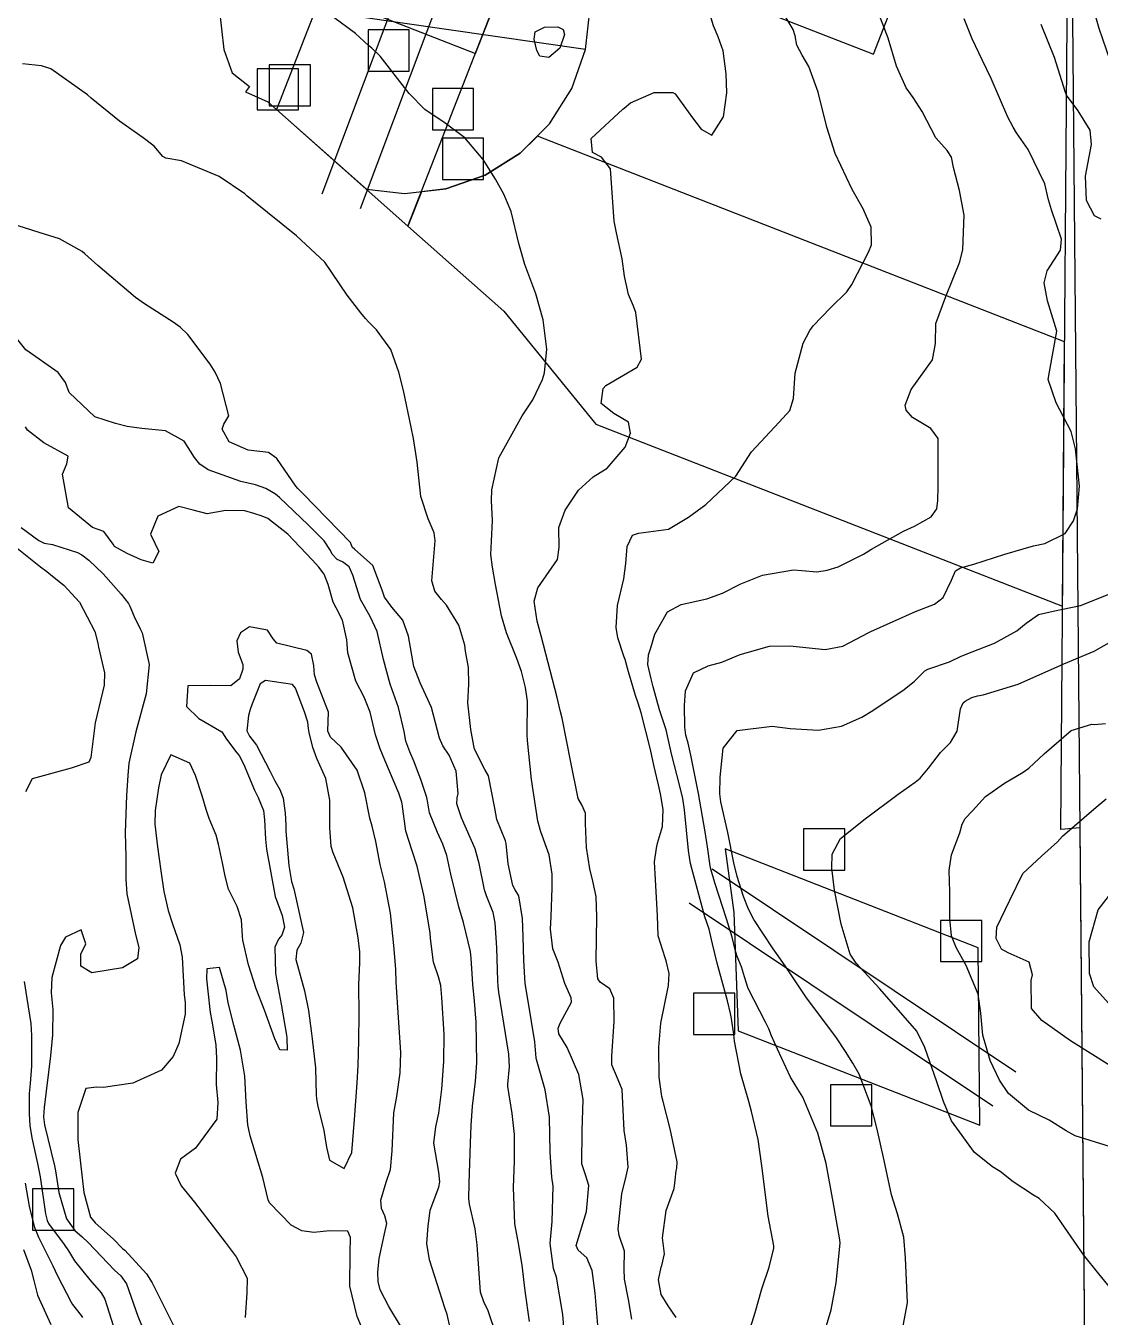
# Model space of a CAD drawing. Header units: feet. Extents: x 1313709 to 1317500, y 405869 to 411659.
# Drawn here: x 1316112.4 to 1316373.1, y 408801.3 to 409114.9 of the extents above; entities that cross this region are included whole.
import ezdxf

# ---------------------------------------------------------------- set-up
doc = ezdxf.new("R2010")
doc.units = ezdxf.units.FT
for name, color, linetype in [('C-LOD', 30, 'CONTINUOUS'), ('C-MISC', 7, 'CONTINUOUS'), ('C-PROP', 6, 'CONTINUOUS'), ('C-PVMT', 8, 'CONTINUOUS'), ('C-TOPO-MAJR', 32, 'CONTINUOUS'), ('C-UTIL', 4, 'CONTINUOUS'), ('L-PLNT-TREE', 90, 'CONTINUOUS'), ('V-PROP-LINE', 7, 'CONTINUOUS')]:
    doc.layers.add(name, color=color, linetype=linetype)

msp = doc.modelspace()

# ---------------------------------------------------------------- linework, layer by layer
at = {"layer": 'C-LOD'}
msp.add_lwpolyline([(1316371.21, 408597.55), (1316368.27, 408920.14), (1316363.56, 408919.77), (1316365.74, 409198.63)], dxfattribs=at)
at = {"layer": 'C-MISC'}
msp.add_lwpolyline([(1316175.29, 409882.05), (1316147.13, 409840.8), (1316117.25, 409800.78), (1316085.69, 409762.07), (1315822.79, 409453.18), (1315751.45, 409369.35), (1315496.6, 409069.92), (1315725.53, 408876.04), (1315669.73, 408824.9), (1315611.32, 408771.35), (1315906.47, 408572.9), (1316371.21, 408597.55), (1316364.12, 409376.15), (1316363.66, 409392.25), (1316359.66, 409530.59), (1316358.43, 409573.13), (1316356.29, 409647.36), (1316354.08, 409723.75), (1316351.92, 409798.39), (1316349.7, 409875.22)], dxfattribs=at)
at = {"layer": 'C-PROP'}
for points in [[(1316237.52, 409149.21), (1316239.51, 409147.23), (1316244.87, 409138.7), (1316245.71, 409136.3), (1316318.07, 409108.05), (1316328.98, 409135.99), (1316245.14, 409168.72), (1316237.52, 409149.21)], [(1316205.13, 409066.25), (1316228.37, 409045.63), (1316250.73, 409018.19), (1316363.98, 408973.98), (1316364.48, 409038.19), (1316236.54, 409088.14), (1316232.38, 409083.99), (1316223.85, 409078.63), (1316214.34, 409075.3), (1316208.4, 409074.63), (1316205.13, 409066.25)]]:
    msp.add_lwpolyline(points, close=True, dxfattribs=at)
at = {"layer": 'C-PVMT'}
for points in [[(1316173.24, 409094.56), (1316205.13, 409066.25), (1316338.22, 409407.15), (1316335.26, 409509.56), (1316173.24, 409094.56)], [(1315960.68, 409210.03), (1315960.68, 409210.03), (1315986.33, 409215.13), (1316024.6, 409207.52), (1316047.29, 409192.36), (1316048.29, 409193.62), (1316092.88, 409158.42), (1316221.51, 409108.2), (1316236.06, 409145.46), (1315975.23, 409247.29), (1315960.68, 409210.03)], [(1316282.14, 408915.02), (1316284.23, 408899.56), (1316285.25, 408870.86), (1316343.93, 408847.95), (1316343.54, 408891.05), (1316282.14, 408915.02)]]:
    msp.add_lwpolyline(points, close=True, dxfattribs=at)
msp.add_lwpolyline([(1316159.32, 409119.17), (1316160.45, 409109.16), (1316162.43, 409103.52), (1316166.69, 409100.15), (1316165.69, 409098.89), (1316171.11, 409096.45), (1316195.03, 409075.22), (1316204.32, 409074.17), (1316214.34, 409075.3), (1316223.85, 409078.63), (1316232.38, 409083.99), (1316239.51, 409091.11), (1316244.87, 409099.65), (1316248.2, 409109.16), (1316249.32, 409119.17)], dxfattribs=at)
at = {"layer": 'C-TOPO-MAJR'}
for points in [[(1316251.4, 408797.45), (1316250.6, 408807.12), (1316249.8, 408812.65), (1316248.56, 408815.71), (1316246.47, 408817.6), (1316245.95, 408818.76), (1316248.48, 408826.96), (1316249.01, 408833.29), (1316248.26, 408835.61), (1316247.36, 408838.58), (1316247.42, 408846.54), (1316247.65, 408854.18), (1316246.57, 408860.26), (1316243.73, 408866.78), (1316241.76, 408870.09), (1316241.55, 408871.53), (1316242.04, 408872.72), (1316244.82, 408877.83), (1316244.75, 408878.89), (1316243.18, 408882.34), (1316241.58, 408887.54), (1316240.27, 408890.78), (1316239.73, 408895.54), (1316239.86, 408898.61), (1316240.11, 408905.58), (1316240.15, 408908.89), (1316239.36, 408913.56), (1316237.4, 408919.15), (1316236.65, 408921.76), (1316235.14, 408931.89), (1316234.12, 408941.34), (1316234.03, 408942.83), (1316234.11, 408950.9), (1316233.69, 408954.2), (1316232.66, 408958.12), (1316231.55, 408961.3), (1316229.06, 408967.51), (1316227.79, 408971.65), (1316226.39, 408979.26), (1316225.62, 408983.49), (1316225.21, 408986.52), (1316225.43, 408989.79), (1316225.65, 408994.82), (1316225.38, 408999.58), (1316225.45, 409002.2), (1316227.15, 409009.99), (1316232.85, 409020.19), (1316235.44, 409024.08), (1316237.76, 409029.06), (1316238.25, 409030.63), (1316238.86, 409036.43), (1316237.97, 409043.48), (1316236.15, 409049.84), (1316233.5, 409056.94), (1316232.01, 409062.04), (1316230.21, 409069.79), (1316228.41, 409073.99), (1316226.34, 409077.69), (1316223.4, 409082.45), (1316218.89, 409087.7), (1316214.17, 409091.29), (1316209.22, 409094.63), (1316205.46, 409098.51), (1316198.37, 409107.58), (1316196.35, 409109.5), (1316195.58, 409110.12), (1316192.41, 409113.01), (1316181.9, 409120.83)], [(1316375.53, 409106.49), (1316372.84, 409114.29), (1316370.99, 409120.74)], [(1316259.48, 408800.85), (1316258.64, 408805.61), (1316257.64, 408810.59), (1316257.6, 408813.06), (1316257.65, 408817.36), (1316256.42, 408821.14), (1316256.14, 408822.77), (1316257.05, 408831.26), (1316258.1, 408835.59), (1316258.56, 408837.78), (1316258.14, 408843.1), (1316257.6, 408846.68), (1316257.13, 408856.59), (1316256.12, 408858.95), (1316254.63, 408862.59), (1316254.62, 408864.72), (1316255.18, 408873.09), (1316255.12, 408878.8), (1316254.15, 408881.08), (1316251.79, 408882.67), (1316251.19, 408883.5), (1316250.81, 408887.88), (1316250.91, 408893.25), (1316250.97, 408898.53), (1316250.8, 408903.5), (1316249.97, 408907.21), (1316249.23, 408910.19), (1316248.43, 408915.34), (1316248.24, 408921.21), (1316248.2, 408923.71), (1316247.33, 408925.71), (1316246.46, 408927.24), (1316244.65, 408936.07), (1316242.53, 408946.82), (1316242.1, 408948.66), (1316241.35, 408951.84), (1316237.45, 408966.75), (1316236.49, 408970.33), (1316235.79, 408975.2), (1316236.64, 408978.45), (1316241.4, 408985.34), (1316241.82, 408988.19), (1316241.76, 408993.09), (1316243.3, 408997.33), (1316246.51, 409002.13), (1316250.11, 409005.38), (1316253.46, 409007.52), (1316257.8, 409012.62), (1316259.13, 409016.02), (1316258.61, 409018.66), (1316255.06, 409020.77), (1316252.02, 409023.17), (1316252.52, 409026.8), (1316253.17, 409027.56), (1316260.73, 409032.05), (1316261.8, 409033.98), (1316260.43, 409045.29), (1316259.89, 409046.86), (1316258.67, 409049.69), (1316257.65, 409054.11), (1316257.14, 409058.31), (1316255.72, 409064.67), (1316255.19, 409067.48), (1316254.27, 409080.22), (1316252.07, 409083.04), (1316249.9, 409084.13), (1316249.57, 409087.58), (1316257.31, 409094.65), (1316257.62, 409094.94), (1316259.1, 409096.23), (1316264.85, 409098.69), (1316269.38, 409098.69), (1316269.95, 409098.4), (1316274.19, 409092.56), (1316276.32, 409089.82), (1316278.85, 409088.33), (1316281.7, 409092.81), (1316282.54, 409098.64), (1316282.35, 409103.25), (1316281.61, 409108.85), (1316280.4, 409112.25), (1316279.26, 409114.9), (1316277.98, 409119.16)], [(1316270.25, 408801.27), (1316268.29, 408804.05), (1316266.61, 408806.84), (1316265.91, 408810.39), (1316266.54, 408813.46), (1316266.73, 408813.87), (1316267.35, 408816.71), (1316266.86, 408820.57), (1316267.83, 408827.26), (1316269.77, 408832.56), (1316269.96, 408834.62), (1316270.23, 408836.85), (1316270.39, 408837.54), (1316270.45, 408839.08), (1316268.73, 408847.05), (1316267.03, 408853.73), (1316266.73, 408854.95), (1316266.1, 408859.61), (1316266, 408866.88), (1316266.47, 408872.74), (1316268.37, 408881.88), (1316268.52, 408884.75), (1316267.78, 408887.88), (1316267.51, 408888.56), (1316265.82, 408893.92), (1316265.65, 408898.9), (1316265.1, 408909.01), (1316264.97, 408911.88), (1316265.43, 408915.25), (1316265.71, 408916.45), (1316266.93, 408920.49), (1316267.05, 408924.59), (1316266.45, 408928.42), (1316265.96, 408930.58), (1316264.79, 408935.34), (1316263.96, 408939.15), (1316261.74, 408948.08), (1316260.96, 408950.42), (1316260.33, 408952.31), (1316258.62, 408958.02), (1316257.8, 408961), (1316257.55, 408961.81), (1316256.09, 408966.26), (1316255.65, 408968.81), (1316256.01, 408974.14), (1316257.55, 408980.62), (1316257.99, 408984.36), (1316258.34, 408988.5), (1316259.66, 408991.26), (1316261.06, 408991.73), (1316268.32, 408992.66), (1316273.22, 408995.59), (1316277.38, 408998.7), (1316284.66, 409005.59), (1316288.46, 409011.49), (1316295.19, 409018.64), (1316297.81, 409021.53), (1316298.69, 409024.44), (1316299.12, 409030.53), (1316301.04, 409037.88), (1316302.63, 409040.91), (1316303.44, 409042.03), (1316307.64, 409046.39), (1316311.66, 409050.35), (1316312.85, 409052.13), (1316316.9, 409059.97), (1316317.61, 409061.75), (1316317.58, 409065.98), (1316315.6, 409070.49), (1316312.96, 409075.15), (1316308.81, 409083.94), (1316306.79, 409090.28), (1316304.64, 409098.82), (1316302.44, 409105.04), (1316300.8, 409107.78), (1316299.52, 409110.21), (1316299.11, 409112.46), (1316298.59, 409113.98), (1316296.16, 409118.1)], [(1316287.12, 408795.15), (1316289.4, 408802.43), (1316290.98, 408808.18), (1316292.82, 408813.48), (1316293.9, 408818.06), (1316293.88, 408818.66), (1316292.54, 408825.86), (1316291.02, 408838.06), (1316290.12, 408844.51), (1316288.52, 408851.26), (1316287.82, 408853.66), (1316285.94, 408860.39), (1316284.39, 408868.34), (1316284.18, 408869.93), (1316283.65, 408873.84), (1316283.39, 408875.09), (1316282.64, 408878.12), (1316280.44, 408886.41), (1316280.2, 408887.29), (1316279.07, 408891.95), (1316278.42, 408894.84), (1316278.19, 408895.55), (1316277.17, 408898.52), (1316273.72, 408911.51), (1316273.42, 408913.06), (1316273.24, 408914.62), (1316272.25, 408924.5), (1316271.83, 408927.27), (1316271.2, 408929.98), (1316269.09, 408938.12), (1316267.79, 408943.99), (1316267.01, 408946.42), (1316266.15, 408948.78), (1316264.62, 408954.43), (1316264.14, 408956.32), (1316263.38, 408959.84), (1316263.53, 408962.15), (1316264.1, 408963.86), (1316265.03, 408967.17), (1316268.14, 408972.62), (1316271.45, 408974.36), (1316277.69, 408975.8), (1316281.43, 408977.13), (1316285.95, 408979.38), (1316291.13, 408981.52), (1316298.67, 408982.8), (1316300.75, 408982.65), (1316304.37, 408982.35), (1316306.87, 408982.7), (1316309.55, 408983.5), (1316315.7, 408986.6), (1316317.66, 408987.82), (1316325.42, 408992.18), (1316326.29, 408992.63), (1316328.02, 408993.41), (1316332.1, 408995.71), (1316333.44, 408997.65), (1316333.72, 408999.65), (1316333.78, 409002.9), (1316333.78, 409014.67), (1316332.05, 409017.11), (1316327.61, 409019.81), (1316326.04, 409021.57), (1316325.79, 409022.8), (1316327.28, 409026.59), (1316332.4, 409033.78), (1316333.14, 409037.76), (1316333.27, 409042.61), (1316335.63, 409049.19), (1316339.05, 409057.56), (1316339.78, 409060.61), (1316340.1, 409068.92), (1316339.01, 409074.94), (1316337.55, 409080.54), (1316337.01, 409083.03), (1316335.97, 409084.64), (1316333.21, 409087.72), (1316329.89, 409094.07), (1316327.76, 409097.5), (1316326.06, 409099.88), (1316323.7, 409105.12), (1316321.66, 409111.9), (1316319.12, 409118.43)], [(1316305.57, 408795.47), (1316307.86, 408803.08), (1316309.02, 408809.63), (1316310.02, 408819.26), (1316309.97, 408820.08), (1316308.29, 408829.34), (1316306.62, 408838.67), (1316304.62, 408846.02), (1316300.97, 408854.76), (1316299.77, 408856.67), (1316297.96, 408859.62), (1316294.77, 408866.41), (1316293.39, 408869.61), (1316292.71, 408871.32), (1316291.9, 408873), (1316287.66, 408881.17), (1316286.78, 408883.94), (1316286.04, 408886.38), (1316285.03, 408888.93), (1316284.55, 408890.5), (1316283.77, 408893.63), (1316282.46, 408898.02), (1316280.6, 408903.78), (1316279.61, 408906.77), (1316278.57, 408910.46), (1316278.48, 408910.92), (1316277.83, 408915.56), (1316277.29, 408919.22), (1316275.6, 408928.48), (1316273.75, 408937.81), (1316273.11, 408940.71), (1316272.6, 408942.69), (1316272.28, 408944.56), (1316272.27, 408949.85), (1316272.5, 408953.39), (1316274.44, 408957.81), (1316277.98, 408959.51), (1316281.33, 408960.41), (1316285.74, 408962.22), (1316292.87, 408964.29), (1316297.81, 408964.38), (1316306.41, 408963.47), (1316310.67, 408964.24), (1316316.98, 408967.55), (1316317.49, 408967.83), (1316328.28, 408972.65), (1316332.87, 408974.48), (1316334.99, 408976.07), (1316337.04, 408980.32), (1316338.01, 408982.58), (1316339.25, 408983.31), (1316342.43, 408984.2), (1316349.96, 408986.64), (1316356.97, 408988.67), (1316359.71, 408989.24), (1316364.64, 408991.61), (1316366.68, 408994.67), (1316367.6, 408997.61), (1316368.12, 409003.16), (1316367.16, 409012.2), (1316366.06, 409016.37), (1316362.45, 409023.39), (1316360.53, 409028.99), (1316360.78, 409030.87), (1316362.62, 409040.76), (1316360.3, 409048.14), (1316359.56, 409052.52), (1316360.25, 409055.41), (1316363.45, 409060.43), (1316363.75, 409063.09), (1316361.33, 409070.23), (1316360.57, 409072.63), (1316359.65, 409076.58), (1316355.61, 409084.85), (1316352.84, 409088.95), (1316351.98, 409090.3), (1316350.74, 409092.69), (1316346.69, 409102.12), (1316344.51, 409106.65), (1316342.06, 409111.76), (1316340.14, 409116.6)], [(1316243.14, 409112.81), (1316241.96, 409109.46), (1316239.31, 409107.19), (1316237.1, 409107.55), (1316236.44, 409108.91), (1316235.79, 409111.71), (1316235.99, 409113.42), (1316238.25, 409114.6), (1316241.5, 409114.7), (1316242.77, 409114.02), (1316243.14, 409112.81)], [(1316373.35, 409067.96), (1316371.7, 409068.77), (1316369.78, 409072.49), (1316369.57, 409078.44), (1316371, 409086.06), (1316370.71, 409089.58), (1316367.75, 409094.25), (1316364.98, 409098.1), (1316364.73, 409098.7), (1316362.01, 409107.23), (1316358.8, 409115.27)], [(1316243.33, 408793.85), (1316242.68, 408801.96), (1316241.15, 408811.04), (1316240.46, 408813.13), (1316239.62, 408819.2), (1316240.11, 408824.52), (1316240.34, 408833.14), (1316240.07, 408835.32), (1316239.67, 408841.42), (1316239.5, 408849.88), (1316238.44, 408856.5), (1316236.35, 408863.91), (1316236.28, 408864.31), (1316235.93, 408868.18), (1316234.27, 408878.06), (1316233.61, 408882.38), (1316233.25, 408887.95), (1316233.11, 408893.65), (1316232.91, 408898.11), (1316232.01, 408903.63), (1316231.11, 408905.1), (1316230.61, 408906.12), (1316229.45, 408911.44), (1316228.95, 408916.34), (1316228.8, 408917.03), (1316226.72, 408922.19), (1316226.23, 408924.89), (1316224.65, 408932.76), (1316223.77, 408934.35), (1316221.28, 408939.29), (1316221.08, 408940.03), (1316220.37, 408944.03), (1316219.66, 408950.5), (1316219.9, 408955.03), (1316219.8, 408959.11), (1316219.06, 408963.09), (1316218.91, 408964.54), (1316217.49, 408969.36), (1316214.45, 408974.24), (1316213.26, 408975.64), (1316211.68, 408977.63), (1316210.95, 408980.17), (1316211.7, 408989.84), (1316211.48, 408991.8), (1316210.01, 408995.22), (1316208.29, 409000.62), (1316207.35, 409008.94), (1316206.46, 409014.72), (1316205.92, 409017.46), (1316204.03, 409026.39), (1316202.94, 409030.83), (1316201, 409036.27), (1316197.47, 409041.12), (1316195.57, 409043), (1316194.86, 409043.83), (1316193.7, 409045.21), (1316190.4, 409049.5), (1316184.99, 409057.49), (1316178.05, 409063.89), (1316171.05, 409069.58), (1316166.05, 409073.66), (1316165.53, 409074.08), (1316159.34, 409078.35), (1316150.14, 409082.11), (1316146.35, 409082.79), (1316145.68, 409083.2), (1316143.51, 409085.7), (1316140.89, 409087.72), (1316135.12, 409091.76), (1316128.23, 409097.37), (1316127.33, 409098.13), (1316118.46, 409104.46), (1316116.23, 409105.21), (1316111.56, 409105.72)], [(1316234.59, 408800.29), (1316233.54, 408807.69), (1316232.83, 408813.95), (1316231.85, 408819.7), (1316231.07, 408824.02), (1316230.76, 408832.84), (1316231, 408839.19), (1316230.95, 408845.69), (1316230.45, 408850.81), (1316229.39, 408857.37), (1316229.38, 408857.91), (1316229.74, 408862.15), (1316229.58, 408865.18), (1316227.15, 408880.25), (1316226.98, 408881.7), (1316226.92, 408883.03), (1316226.73, 408891), (1316226.33, 408897.09), (1316225.77, 408899.6), (1316224.19, 408903.63), (1316223.69, 408905.12), (1316222.43, 408911.46), (1316221.46, 408915.02), (1316218.09, 408922.58), (1316216.98, 408926.01), (1316217.09, 408927.47), (1316217.3, 408928.46), (1316216.86, 408933.91), (1316215.14, 408937.82), (1316213.57, 408940.1), (1316212.8, 408941.91), (1316210.88, 408949.35), (1316208.09, 408955.39), (1316206.56, 408959.3), (1316205.25, 408966.7), (1316203.85, 408970.56), (1316201.25, 408973.77), (1316199.47, 408976.14), (1316198.87, 408977.88), (1316196.64, 408983.89), (1316192.18, 408987.84), (1316191.63, 408988.22), (1316191.43, 408988.78), (1316191.15, 408989.45), (1316179.73, 409001.23), (1316178.42, 409002.52), (1316177.9, 409003.13), (1316173.32, 409009.81), (1316171.3, 409011.27), (1316166.33, 409011.86), (1316161.76, 409013.89), (1316160.07, 409016.94), (1316160.42, 409018.2), (1316161.67, 409020.23), (1316159.66, 409028.05), (1316158.31, 409030.79), (1316157.15, 409032.71), (1316151.68, 409039.94), (1316149.84, 409041.73), (1316148.14, 409042.93), (1316141.17, 409047.42), (1316139.04, 409048.95), (1316129.87, 409056.69), (1316126.69, 409059.52), (1316126.05, 409060.09), (1316120.58, 409063.22), (1316115.6, 409064.74), (1316108.72, 409066.89)], [(1316226.73, 408796.66), (1316224.62, 408802.84), (1316223.57, 408805.05), (1316222.76, 408807.4), (1316221.94, 408818.86), (1316221.4, 408822.76), (1316220.05, 408828.77), (1316219.93, 408830.12), (1316220.01, 408833.76), (1316220.32, 408843.59), (1316220.44, 408847.86), (1316220.82, 408852.56), (1316221.54, 408858.67), (1316221.87, 408863.09), (1316221.71, 408872.97), (1316221.27, 408878.09), (1316220.89, 408882.2), (1316220.59, 408886), (1316220.46, 408888.4), (1316220.28, 408890.14), (1316218.64, 408897.14), (1316217.49, 408900.94), (1316215.52, 408908.91), (1316214.58, 408913.42), (1316213.58, 408916.22), (1316212.29, 408919), (1316210.38, 408923.82), (1316209.95, 408926.26), (1316209.73, 408927.49), (1316208.23, 408931.87), (1316207.48, 408934.03), (1316206.64, 408936.22), (1316205.58, 408938.59), (1316204.62, 408941.23), (1316204.19, 408943.52), (1316202.82, 408949.41), (1316200.85, 408955.02), (1316199.18, 408961.05), (1316197.66, 408967.81), (1316195.96, 408971.47), (1316193.61, 408975.6), (1316191.72, 408981.49), (1316190.89, 408983.57), (1316189.21, 408984.74), (1316187.97, 408985.33), (1316186.72, 408986.64), (1316186.32, 408987.53), (1316184.76, 408989.81), (1316180.94, 408993.7), (1316173.94, 409000.34), (1316173, 409001.14), (1316170.65, 409002.59), (1316168.15, 409003.41), (1316164.55, 409004.24), (1316156.66, 409007.07), (1316154.58, 409008.5), (1316153.34, 409010.11), (1316150.8, 409014.04), (1316146.27, 409016.56), (1316140.52, 409017.15), (1316136.97, 409017.6), (1316134.17, 409018.32), (1316129.12, 409019.98), (1316122.9, 409025.86), (1316121.99, 409028.27), (1316120.2, 409030.73), (1316112.41, 409036.26), (1316109.19, 409040.28)], [(1316216.08, 408795.51), (1316214.64, 408801.99), (1316214.09, 408803.61), (1316210.33, 408815.27), (1316209.72, 408819.24), (1316210.05, 408823.48), (1316210.24, 408825.27), (1316210.53, 408827.35), (1316212.59, 408832.87), (1316212.88, 408834.23), (1316212.65, 408836.5), (1316211.38, 408843.55), (1316211.93, 408847.54), (1316212.64, 408850.86), (1316213.31, 408856.73), (1316213.84, 408863.38), (1316213.88, 408870.08), (1316213.37, 408878.93), (1316213.09, 408881.85), (1316212.56, 408883.95), (1316211.35, 408887.52), (1316210.57, 408893.32), (1316210.49, 408894.66), (1316208.99, 408903.83), (1316207.38, 408910.86), (1316206.12, 408914.58), (1316204.61, 408919.38), (1316203.76, 408926), (1316203.68, 408926.41), (1316203.18, 408927.87), (1316202.92, 408928.57), (1316199.52, 408936.59), (1316198.36, 408939.35), (1316197.28, 408942.76), (1316195.94, 408948.27), (1316194.48, 408951.9), (1316192.5, 408955.79), (1316190.56, 408962.69), (1316190.26, 408965.81), (1316189.25, 408970.55), (1316187.71, 408973.56), (1316187, 408974.98), (1316185.76, 408979.22), (1316184.8, 408981.78), (1316183.53, 408983.48), (1316181.92, 408985.2), (1316175.99, 408991.43), (1316171.15, 408995.25), (1316169.76, 408995.83), (1316167.74, 408996.48), (1316165.52, 408997.14), (1316160.94, 408997.23), (1316156.39, 408996.37), (1316153.04, 408997.29), (1316149.51, 408998.2), (1316144.46, 408995.84), (1316142.63, 408991.46), (1316143.72, 408989.3), (1316144.63, 408987.22), (1316143.24, 408984.44), (1316140.41, 408985.22), (1316137.01, 408986.78), (1316133.95, 408988.51), (1316133.59, 408989), (1316131.34, 408992.1), (1316128.57, 408993.05), (1316122.71, 408997.84), (1316121.27, 409006.04), (1316122.35, 409008.51), (1316122.65, 409010.43), (1316116.79, 409013.61), (1316112.77, 409016.74), (1316112.32, 409017.51)], [(1316102.54, 408994.19), (1316115.96, 408983.56), (1316117.47, 408982.37), (1316118.86, 408981.28), (1316121.63, 408979.08), (1316125.41, 408974.94), (1316129.11, 408967.83), (1316129.86, 408964.98), (1316130.06, 408963.99), (1316131.52, 408957.79), (1316131.42, 408954.81), (1316129.18, 408945.64), (1316128.14, 408937.2), (1316127.65, 408936.08), (1316123.38, 408934.67), (1316113.95, 408932.07), (1316112.34, 408928.91)], [(1316111.24, 408993.12), (1316115.53, 408989.9), (1316116.87, 408989.31), (1316118.9, 408988.93), (1316124.96, 408987.02), (1316126.02, 408986.47), (1316127.72, 408985.16), (1316131.2, 408981.84), (1316135.52, 408976.89), (1316137.28, 408974.6), (1316137.66, 408973.96), (1316138.71, 408971.44), (1316140.16, 408968.45), (1316140.65, 408967.49), (1316142.3, 408959.8), (1316141.56, 408952.68), (1316139.06, 408943.45), (1316137.42, 408935.89), (1316137.13, 408932.89), (1316136.79, 408928.04), (1316136.48, 408919.04), (1316136.65, 408913.09), (1316136.66, 408907.68), (1316136.91, 408904.12), (1316139.02, 408894.28), (1316139.79, 408891.09), (1316139.53, 408888.31), (1316135.83, 408886.14), (1316128.42, 408884.98), (1316125.73, 408886.56), (1316125.72, 408889.48), (1316126.97, 408891.96), (1316125.85, 408895.35), (1316122, 408893.64), (1316120.81, 408891.56), (1316118.67, 408883.85), (1316118.55, 408880.08), (1316118.95, 408876.04), (1316118.88, 408869.91), (1316118.72, 408868.19), (1316118.39, 408864.76), (1316116.82, 408852.25), (1316116.7, 408849.94), (1316116.94, 408848.05), (1316119.39, 408838.09), (1316119.63, 408836.88), (1316120.42, 408831.6), (1316122.28, 408825.24), (1316124.3, 408822.37), (1316126.08, 408820.82), (1316127.55, 408819.49), (1316133.94, 408812.72), (1316135.43, 408811.35), (1316136.85, 408809.39), (1316139.57, 408801.57), (1316141.21, 408797.58)], [(1316325.28, 408799.26), (1316326.33, 408804.78), (1316325.84, 408815.7), (1316325.43, 408820.77), (1316323.93, 408826.39), (1316322.51, 408831.07), (1316320.73, 408839.41), (1316318.92, 408847.31), (1316317.5, 408852.66), (1316314.64, 408860.32), (1316313.08, 408863), (1316311.31, 408865.84), (1316309.16, 408869.15), (1316301.68, 408879.11), (1316296.82, 408886.37), (1316295, 408889.08), (1316293.78, 408890.74), (1316289.06, 408897.88), (1316287.79, 408900.39), (1316286.52, 408903.47), (1316284.99, 408908.36), (1316284.25, 408911.65), (1316282.77, 408919.02), (1316281.07, 408926.5), (1316280.85, 408928.41), (1316280.88, 408932.49), (1316281.66, 408939.5), (1316285.01, 408943.77), (1316293.49, 408944.85), (1316297.9, 408944.28), (1316304.78, 408943.84), (1316310.35, 408944.82), (1316315.27, 408946.99), (1316317.94, 408948.61), (1316325.51, 408953.75), (1316328.09, 408955.78), (1316329.82, 408957.59), (1316330.59, 408958.31), (1316331.27, 408958.65), (1316336.53, 408960.49), (1316339.37, 408961.81), (1316342.04, 408962.92), (1316347.46, 408964.97), (1316352.91, 408968.03), (1316355.19, 408969.88), (1316358.11, 408971.92), (1316361.71, 408972.78), (1316368.33, 408974.17), (1316375.08, 408976.81)], [(1316172.4, 408966.01), (1316171.06, 408968.16), (1316166.65, 408968.98), (1316164.45, 408967.48), (1316163.6, 408965.55), (1316163.9, 408962.82), (1316165.04, 408959.85), (1316165.08, 408958.69), (1316164.23, 408956.3), (1316162.18, 408954.67), (1316157.24, 408954.68), (1316151.72, 408954.63), (1316151.36, 408949.58), (1316154.4, 408946.7), (1316159.96, 408943.47), (1316161.06, 408941.65), (1316163.6, 408938.38), (1316164.18, 408937.71), (1316165.18, 408935.66), (1316167.89, 408929.3), (1316168.8, 408927.54), (1316170.06, 408924.38), (1316170.34, 408922.06), (1316170.58, 408917.44), (1316170.81, 408914.97), (1316172.94, 408903.52), (1316174.61, 408898.83), (1316175.15, 408896.06), (1316174.51, 408894.08), (1316173.74, 408893.08), (1316172.81, 408891.16), (1316172.97, 408884.9), (1316173.19, 408883.39), (1316173.6, 408881.26), (1316174.39, 408877.3), (1316175.65, 408869.8), (1316175.76, 408869.16), (1316175.85, 408866.14), (1316174.05, 408866.27), (1316172.85, 408868.94), (1316170.3, 408875.91), (1316168.28, 408881.06), (1316166.4, 408886.88), (1316165.06, 408892.85), (1316164.97, 408893.81), (1316164.73, 408897.79), (1316163.66, 408901.07), (1316161.6, 408905.26), (1316160.73, 408908.38), (1316160.14, 408911.66), (1316159.15, 408916.16), (1316158.58, 408918.37), (1316156.86, 408922.42), (1316156.14, 408924.58), (1316155.21, 408927.93), (1316153.56, 408932.87), (1316152.18, 408935.85), (1316147.6, 408937.91), (1316145.21, 408933.06), (1316144.58, 408929.89), (1316143.76, 408924.35), (1316143.7, 408921.05), (1316144.35, 408915.5), (1316145.18, 408909.72), (1316145.91, 408904.69), (1316146.95, 408900.08), (1316147.98, 408896.85), (1316149.73, 408891.77), (1316150.36, 408888.75), (1316150.85, 408879.58), (1316151.02, 408877.74), (1316151.08, 408874.89), (1316149.51, 408867.81), (1316148.12, 408864.63), (1316145.29, 408861.28), (1316138.37, 408858.19), (1316133.95, 408857.53), (1316131.24, 408857.08), (1316129.55, 408857.16), (1316126.94, 408856.83), (1316125, 408851.06), (1316125.05, 408844.49), (1316125.65, 408838.7), (1316126.43, 408831.64), (1316128.1, 408825.58), (1316129.2, 408824.24), (1316133.64, 408820.28), (1316135.89, 408818.04), (1316136.39, 408817.56), (1316141.69, 408811.84), (1316143.08, 408809.63), (1316148.58, 408798.64)], [(1316203.54, 408798.84), (1316200.5, 408803.94), (1316198.38, 408807.93), (1316197.87, 408809.96), (1316197.83, 408812.25), (1316198.14, 408815.56), (1316199.46, 408821.54), (1316199.97, 408824.05), (1316199.5, 408825.94), (1316198.7, 408827.74), (1316198.52, 408829.7), (1316199.8, 408834.13), (1316200.93, 408837.17), (1316201.29, 408841.71), (1316201.69, 408850.93), (1316202.4, 408854.95), (1316203.25, 408860.62), (1316203.36, 408865.63), (1316202.84, 408874.07), (1316202.29, 408882.64), (1316202.15, 408885.84), (1316201.74, 408891.62), (1316200.86, 408899.46), (1316199.41, 408907.08), (1316198.39, 408911.28), (1316197.37, 408916.86), (1316196.46, 408920.57), (1316195.84, 408922.51), (1316194.7, 408928.67), (1316192.82, 408934.14), (1316188.94, 408939.75), (1316186.33, 408942.21), (1316185.65, 408943.6), (1316185.84, 408948.25), (1316183.04, 408955.49), (1316182.45, 408957.3), (1316182.28, 408959.56), (1316181.68, 408962.35), (1316180.55, 408963.25), (1316173.27, 408965.01), (1316172.4, 408966.01)], [(1316379.76, 408803.34), (1316372.81, 408811.82), (1316369.12, 408816.38), (1316362.15, 408826.55), (1316358.35, 408830.18), (1316356.94, 408830.98), (1316351.97, 408834.17), (1316348.84, 408836.69), (1316346.99, 408837.86), (1316342.59, 408841.29), (1316337, 408849.01), (1316335.08, 408853.69), (1316333.46, 408858.44), (1316330.59, 408866.83), (1316328.59, 408870.78), (1316319.63, 408881.02), (1316313.87, 408887.32), (1316312.47, 408889.48), (1316310.27, 408896.75), (1316308.66, 408904.99), (1316307.98, 408910.38), (1316308.11, 408913.73), (1316310.1, 408917.58), (1316316.1, 408922.37), (1316324.08, 408928.31), (1316328.2, 408931.23), (1316329.4, 408932.2), (1316331.45, 408934.64), (1316334.35, 408938.43), (1316336.82, 408940.89), (1316338.45, 408943.59), (1316339.22, 408949.06), (1316339.86, 408950.49), (1316340.35, 408950.95), (1316342, 408951.77), (1316343.37, 408952.2), (1316344.7, 408952.48), (1316353.25, 408955.02), (1316364.29, 408959.96), (1316371.66, 408963.04), (1316376.53, 408965.82)], [(1316169.26, 408955.13), (1316167.28, 408950.26), (1316166.82, 408948.88), (1316166.4, 408947.43), (1316166.02, 408943.7), (1316166.65, 408942.4), (1316168.4, 408940.24), (1316171.67, 408933.84), (1316172.79, 408931.6), (1316174.02, 408929.43), (1316174.81, 408927.37), (1316175.35, 408923.71), (1316175.47, 408920.86), (1316175.53, 408919.34), (1316176.22, 408911.03), (1316176.89, 408907.11), (1316177.4, 408905.33), (1316179.8, 408894.72), (1316179.1, 408892.17), (1316178.15, 408890.42), (1316177.91, 408888.21), (1316179.98, 408880.56), (1316180.99, 408875.8), (1316181.73, 408870.21), (1316181.91, 408868.95), (1316182.67, 408861.87), (1316182.86, 408855.22), (1316182.9, 408854.43), (1316183.17, 408852.9), (1316184.73, 408846.62), (1316185.36, 408842.61), (1316186.1, 408839.42), (1316189.63, 408837.4), (1316191.48, 408841.35), (1316192.16, 408849.29), (1316192.82, 408858.21), (1316193.01, 408862.48), (1316193.17, 408868.48), (1316193.31, 408874.83), (1316193.24, 408882.12), (1316193.46, 408887.35), (1316193.46, 408890.06), (1316193.08, 408893.46), (1316191.74, 408900.7), (1316189.44, 408908.17), (1316186.99, 408914.12), (1316186.5, 408915.59), (1316186.16, 408920.25), (1316186.2, 408926.87), (1316185.17, 408932.16), (1316183.05, 408936.97), (1316182.05, 408939.69), (1316181.13, 408943.34), (1316180.99, 408944.3), (1316180.85, 408945.84), (1316180.01, 408948.36), (1316177.85, 408954.05), (1316177.14, 408954.95), (1316170.57, 408955.96), (1316169.26, 408955.13)], [(1316375.62, 408842.69), (1316367.07, 408845.37), (1316364.89, 408846.57), (1316360.71, 408849.18), (1316355.69, 408851.62), (1316350.9, 408855.61), (1316348.71, 408858.88), (1316346.44, 408863.64), (1316344.65, 408869.83), (1316344.15, 408875.16), (1316343.52, 408879.76), (1316340.61, 408886.73), (1316338.15, 408891.12), (1316337.05, 408893.94), (1316336.67, 408898.14), (1316336.67, 408904.58), (1316336.49, 408909.81), (1316337.05, 408913.59), (1316339.05, 408918.94), (1316339.64, 408921.04), (1316340.37, 408922.39), (1316342.14, 408924.29), (1316345.31, 408927.8), (1316349.89, 408931.01), (1316354.41, 408933.68), (1316355.79, 408934.66), (1316359.51, 408938.14), (1316366.11, 408943.83), (1316371.06, 408945.33), (1316371.69, 408945.23), (1316374.39, 408945.47)], [(1316375.45, 408862.46), (1316365.94, 408868.46), (1316358.92, 408873.34), (1316356.47, 408876.3), (1316356.37, 408883.07), (1316356.67, 408884.47), (1316355.85, 408887.55), (1316350.75, 408889.81), (1316349.19, 408890.66), (1316347.87, 408893.3), (1316348.04, 408896.06), (1316351.16, 408902.58), (1316354.37, 408909.04), (1316358.9, 408913.26), (1316362.8, 408916.73), (1316364, 408918.14), (1316372.16, 408925.14), (1316374.61, 408927.19)], [(1316375.85, 408876.8), (1316371.54, 408881.57), (1316370.52, 408884.75), (1316370.47, 408892.49), (1316372.64, 408900.24), (1316376.55, 408905.28)], [(1316161.48, 408877.66), (1316161.02, 408880.64), (1316159.36, 408886.27), (1316156.33, 408885.9), (1316156.21, 408883.5), (1316156.53, 408880.48), (1316157.14, 408875.34), (1316157.54, 408873.2), (1316158.53, 408867.49), (1316158.64, 408864.13), (1316158.57, 408857.83), (1316158.95, 408853.45), (1316158.71, 408849.43), (1316153.59, 408842.35), (1316149.96, 408839.68), (1316148.67, 408836.29), (1316150.1, 408833.22), (1316153.3, 408829.27), (1316160.78, 408819.58), (1316163.44, 408816.01), (1316166.07, 408810.82), (1316166.01, 408807.23), (1316165.62, 408801.28)], [(1316111.97, 408882.87), (1316112.66, 408878.71), (1316113.58, 408872.66), (1316113.73, 408869.71), (1316113.74, 408865.77), (1316113.76, 408862.26), (1316113.41, 408858.08), (1316113.24, 408855.68), (1316113.21, 408850.72), (1316113.37, 408847.9), (1316113.83, 408844.88), (1316115.26, 408838.63), (1316115.9, 408835.37), (1316117.2, 408826.4), (1316117.55, 408824.82), (1316117.93, 408824.04), (1316121.7, 408818.99), (1316122.71, 408817.4), (1316124.22, 408815.02), (1316127.94, 408810.36), (1316130.66, 408807.23), (1316131.6, 408805.68), (1316134.16, 408797.56)], [(1316194.67, 408797.06), (1316192.84, 408801.47), (1316191.05, 408808.88), (1316191.12, 408816.96), (1316191.19, 408820.66), (1316190.5, 408822.18), (1316186.07, 408822.27), (1316182.32, 408821.91), (1316179.34, 408822.27), (1316176.79, 408823.7), (1316171.54, 408829.1), (1316171.19, 408829.84), (1316169.93, 408835.22), (1316166.81, 408845.35), (1316166.27, 408848), (1316165.9, 408853.53), (1316165.5, 408859.82), (1316164.5, 408866.15), (1316162.87, 408872.2), (1316161.48, 408877.66)], [(1316112.23, 408833.88), (1316113.23, 408828.32), (1316114.43, 408823.36), (1316115.48, 408820.72), (1316116.47, 408818.79), (1316118.91, 408813.78), (1316120.07, 408811.4), (1316123.4, 408804.96), (1316123.72, 408804.44), (1316125.86, 408801.73), (1316126.15, 408801.22)], [(1316111.83, 408817.77), (1316113.67, 408812.71), (1316114.32, 408810.23), (1316115.23, 408806.64), (1316118.5, 408799.55)]]:
    msp.add_lwpolyline(points, dxfattribs=at)
at = {"layer": 'C-UTIL'}
for points in [[(1316184.29, 409074.08), (1316346.25, 409505.43)], [(1316193.65, 409070.56), (1316355.61, 409501.92)], [(1316159.42, 409122.13), (1316248.21, 409109.22)], [(1316278.93, 408910.22), (1316352.61, 408860.94)], [(1316273.37, 408901.91), (1316347.05, 408852.62)]]:
    msp.add_lwpolyline(points, dxfattribs=at)
at = {"layer": 'L-PLNT-TREE'}
for points in [[(1316195.46, 409103.93), (1316205.46, 409103.93), (1316205.46, 409113.93), (1316195.46, 409113.93), (1316195.46, 409103.93)], [(1316168.53, 409094.48), (1316178.53, 409094.48), (1316178.53, 409104.48), (1316168.53, 409104.48), (1316168.53, 409094.48)], [(1316171.48, 409095.45), (1316181.48, 409095.45), (1316181.48, 409105.45), (1316171.48, 409105.45), (1316171.48, 409095.45)], [(1316211.06, 409089.69), (1316221.06, 409089.69), (1316221.06, 409099.69), (1316211.06, 409099.69), (1316211.06, 409089.69)], [(1316213.47, 409077.61), (1316223.47, 409077.61), (1316223.47, 409087.61), (1316213.47, 409087.61), (1316213.47, 409077.61)], [(1316301.12, 408909.9), (1316311.12, 408909.9), (1316311.12, 408919.9), (1316301.12, 408919.9), (1316301.12, 408909.9)], [(1316334.37, 408887.66), (1316344.37, 408887.66), (1316344.37, 408897.66), (1316334.37, 408897.66), (1316334.37, 408887.66)], [(1316274.43, 408870), (1316284.43, 408870), (1316284.43, 408880), (1316274.43, 408880), (1316274.43, 408870)], [(1316307.68, 408847.76), (1316317.68, 408847.76), (1316317.68, 408857.76), (1316307.68, 408857.76), (1316307.68, 408847.76)], [(1316114.01, 408822.49), (1316124.01, 408822.49), (1316124.01, 408832.49), (1316114.01, 408832.49), (1316114.01, 408822.49)]]:
    msp.add_lwpolyline(points, close=True, dxfattribs=at)
at = {"layer": 'V-PROP-LINE'}
msp.add_lwpolyline([(1316175.29, 409882.05), (1316147.13, 409840.8), (1316117.25, 409800.78), (1316085.69, 409762.07), (1315822.79, 409453.18), (1315751.45, 409369.35), (1315496.6, 409069.92), (1315496.6, 409069.92), (1315725.53, 408876.04), (1315669.73, 408824.9), (1315611.32, 408771.35), (1315906.47, 408572.9), (1316371.21, 408597.55), (1316364.12, 409376.15), (1316363.66, 409392.25), (1316359.66, 409530.59), (1316358.43, 409573.13), (1316356.29, 409647.36), (1316354.08, 409723.75), (1316351.92, 409798.39), (1316349.7, 409875.22)], dxfattribs=at)

doc.saveas('drawing.dxf')
